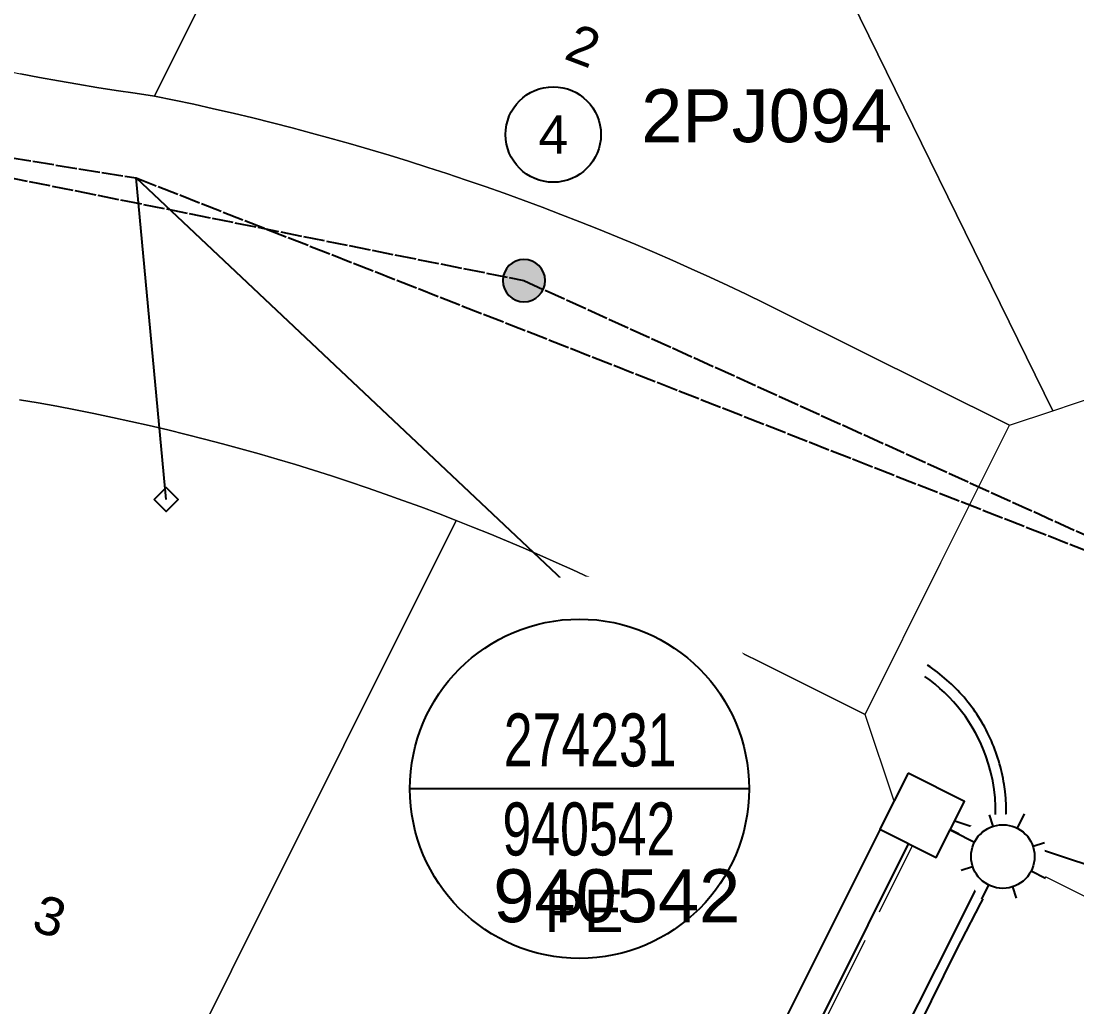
# Model space of a CAD drawing. Header units: metres. Extents: x 273044 to 274430, y 6094442 to 6095502.
# Drawn here: x 273718.8 to 273768.61, y 6095330.39 to 6095376.88 of the extents above; entities that cross this region are included whole.
import ezdxf
from ezdxf.enums import TextEntityAlignment as Align

# ---------------------------------------------------------------- set-up
doc = ezdxf.new("R2010")
doc.units = ezdxf.units.M
doc.linetypes.add('Cable Exist OH', pattern=[1, 1, 0])
doc.linetypes.add('IE Trench LV', pattern=[6.5, 5, -1.5])
doc.layers.get('0').update_dxf_attribs({"color": 6})
doc.layers.add('_User Notes', color=7, linetype='Continuous', plot=False)
for name, color, linetype in [('_User_Kerbs', 7, 'Continuous'), ('Equip_SP_SL_NEW', 2, 'Continuous'), ('Mains_LV_EXT', 7, 'Continuous'), ('Mains_LV_New_R17', 2, 'Continuous'), ('Mains_SL_EXT', 7, 'Continuous'), ('Notes_LV_MISC', 7, 'Continuous'), ('Notes_SL_MISC', 7, 'Continuous'), ('Notes_SP_NEW', 2, 'Continuous'), ('Services_SP_EXT', 7, 'Continuous'), ('SupportsOH_SP_TR_HV_LV_SL_EXT', 7, 'Continuous'), ('SupportsUG_SP_LV_SL_NEW', 2, 'Continuous'), ('Trench_SP_NEW', 2, 'Continuous')]:
    doc.layers.add(name, color=color, linetype=linetype)
doc.layers.add('Cadastre Land Parcels_SP_EXT', color=9, linetype='Continuous', lineweight=5)
doc.layers.add('Cadastre Roads_SP_EXT', color=9, linetype='Continuous', lineweight=5)
doc.styles.add('iecARIAL', font='arial.ttf', dxfattribs={"height": 2})
doc.styles.add('POLE_LABEL', font='arial.ttf')
doc.styles.add('SL_LABEL', font='arial.ttf')
doc.styles.get("Standard").update_dxf_attribs({"font": 'arial.ttf'})
doc.linetypes.add('Cable 5', pattern='A,10,-1,["o",Standard,S=2,R=0,X=-1,Y=-0.7],-1e-05,["o",Standard,S=2,R=0,X=-0.2,Y=-0.7],-1.2', length=12.20001)
doc.linetypes.add('IECLCABD1', pattern='A,5.25,-0.1,["o",Standard,S=2,R=0,X=1.5,Y=-0.7],-4', length=9.35)

# ---------------------------------------------------------------- blocks, each defined once
blk = doc.blocks.new('CCP_EXT')
at = {"flags": 9}
for tag, p in [('OWNED_BY', (0, -1)), ('USAGE', (0, -1.2)), ('LEGEND', (0, -1.4)), ('STATE', (0, -1.8)), ('LIFE_SUPPORT', (0, -1.6)), ('NOTES', (0, -2))]:
    blk.add_attdef(tag, text='', height=0.2, dxfattribs=at).set_placement(p, align=Align.MIDDLE_LEFT)
blk.add_wipeout([(0, 0.566), (0.566, 0), (0, -0.566), (-0.566, 0)])
blk.add_lwpolyline([(-0.566, 0), (0, 0.566), (0.566, 0), (0, -0.566), (-0.566, 0)])
at = {"flags": 1}
blk.add_attdef('Z', (0, 0), '', height=0.2, dxfattribs=at)
at = {"flags": 9}
for tag, p in [('CCP_TYPE', (0, 0)), ('OPERATING_VOLTAGE', (0, -0.6)), ('CONSTRUCTED_VOLTAGE', (0, -0.2)), ('NO_PHASES', (0, -0.4)), ('ORIENTATION', (0, -0.8))]:
    blk.add_attdef(tag, text='', height=0.2, dxfattribs=at).set_placement(p, align=Align.MIDDLE_LEFT)
blk = doc.blocks.new('POLE_EXT')
blk.add_hatch(color=256).paths.add_polyline_path([(-1, 0, 1), (1, 0, 1)])
blk.add_lwpolyline([(-1, 0, 1), (1, 0, 1)], format="xyb", close=True)
for tag, height, flags, p in [('pNumber', 2.5, 8, (-17.84, 2.067)), ('OWNED_BY', 0.2, 9, (1.355, -0.4)), ('SPECIAL_USE', 0.2, 9, (1.355, -0.8)), ('STATE', 0.2, 9, (1.355, -1)), ('PARENT', 0.2, 9, (1.355, -0.6)), ('cLV', 0.2, 9, (1.355, -1.4)), ('hDepth', 0.2, 9, (1.355, -1.6)), ('USAGE', 0.2, 9, (1.355, -1.2)), ('cHV', 0.2, 9, (1.355, -2)), ('hDia', 0.2, 9, (1.355, -1.8)), ('LBRACKET', 0.2, 9, (1.355, -2.2)), ('LExisting', 0.2, 9, (1.355, -2.4)), ('LANTNUMBER', 0.2, 9, (1.355, -2.6)), ('LOther', 0.2, 9, (1.355, -2.8)), ('LRemove', 0.2, 9, (1.355, -3)), ('cLinedev', 0.2, 9, (1.355, -3.4)), ('LEGEND', 0.2, 9, (1.355, -3.2)), ('pExisting', 0.2, 9, (1.355, -3.8)), ('LOCATION', 0.2, 9, (1.355, -3.6)), ('PFNUMBER', 0.2, 9, (1.355, -4)), ('pFooting', 0.2, 9, (1.355, -4.4)), ('NEWPFNUMBER', 0.2, 9, (1.355, -4.2)), ('pNew', 0.2, 9, (1.355, -4.6)), ('pRelocate', 0.2, 9, (1.355, -5)), ('pRemove', 0.2, 9, (1.355, -5.2)), ('pReplace', 0.2, 9, (1.355, -5.4)), ('cspan', 0.2, 9, (1.355, -6)), ('pStay', 0.2, 9, (1.355, -5.6)), ('pType', 0.2, 9, (1.355, -5.8)), ('STREETNAME', 0.2, 9, (1.355, -6.2)), ('SUBURB', 0.2, 9, (1.355, -6.4)), ('OPERATED_BY', 0.2, 9, (1.355, -7.014)), ('NOTES', 0.2, 9, (1.355, -6.6)), ('MAINTAINED_BY', 0.2, 9, (1.355, -6.814))]:
    blk.add_attdef(tag, text='', height=height, dxfattribs=dict(flags=flags)).set_placement(p, align=Align.MIDDLE_LEFT)
at = {"style": 'POLE_LABEL'}
for tag, height, flags, p in [('ASSET_NUM', 2.5, 8, (2, 2)), ('STRUCTURE_PLANT_NUMBER', 0.2, 9, (1.355, 0.028)), ('STREET_CODE', 0.2, 9, (1.355, -0.2))]:
    blk.add_attdef(tag, text='', height=height, dxfattribs=dict(at, flags=flags)).set_placement(p, align=Align.MIDDLE_LEFT)
at = {"flags": 1}
blk.add_attdef('Z', (1.355, -7.328), '', height=0.2, dxfattribs=at)
blk = doc.blocks.new('COLUMN_NEW')
for tag, height, flags, p in [('ASSET_NUM', 2.5, 8, (2, 2)), ('STREETNAME', 0.2, 9, (1.5, -2)), ('LOCATION', 0.2, 9, (1.5, -2.2)), ('NOTES', 0.2, 9, (1.5, -2.4)), ('Z', 0.2, 1, (1.5, -2.8)), ('LABEL_ALIGNMENT', 0.2, 9, (1.5, -2.6))]:
    blk.add_attdef(tag, text='', height=height, dxfattribs=dict(flags=flags)).set_placement(p, align=Align.MIDDLE_LEFT)
blk.add_wipeout([(-1.485, -1.485), (1.485, -1.485), (1.485, 1.485), (-1.485, 1.485)])
at = {"lineweight": -3}
blk.add_lwpolyline([(-1.485, -1.485), (1.485, -1.485), (1.485, 1.485), (-1.485, 1.485)], close=True, dxfattribs=at)
at = {"style": 'POLE_LABEL', "flags": 9}
blk.add_attdef('STRUCTURE_PLANT_NUMBER', text='', height=0.2, dxfattribs=at).set_placement((1.5, 0.242), align=Align.MIDDLE_LEFT)
at = {"flags": 9}
for tag, p in [('STREET_CODE', (1.5, 0)), ('OWNED_BY', (1.5, -0.4)), ('OPERATED_BY', (1.5, -0.6)), ('COLUMN_TYPE', (1.5, -0.2)), ('STATE', (1.5, -1)), ('MAINTAINED_BY', (1.5, -0.8)), ('USAGE', (1.5, -1.2)), ('LEGEND', (1.5, -1.4)), ('SUBURB', (1.5, -1.8)), ('PARENT', (1.5, -1.6))]:
    blk.add_attdef(tag, text='', height=0.2, dxfattribs=at).set_placement(p, align=Align.MIDDLE_LEFT)
blk = doc.blocks.new('SL_LANTERN_NEW')
blk.add_line((0, 0), (0, 0))
for tag, p, flags in [('Z', (0, 0), 1), ('OPERATED_BY', (0, -9.607), 9)]:
    blk.add_attdef(tag, p, '', height=0.2, dxfattribs=dict(flags=flags))
at = {"style": 'SL_LABEL', "flags": 9}
blk.add_attdef('STREET_CODE', text='', height=0.2, dxfattribs=at).set_placement((0, -0.2), align=Align.MIDDLE_LEFT)
for tag, height, flags, p in [('CONSTRUCTED_VOLTAGE', 0.2, 9, (0, -0.4)), ('CONTROL_TYPE', 0.2, 9, (0, -0.6)), ('LANTERN_PURPOSE', 0.2, 9, (0, -0.8)), ('LANTERN_TYPE', 0.2, 9, (0, -1)), ('OPERATING_VOLTAGE', 0.2, 9, (0, -1.4)), ('NO_PHASES', 0.2, 9, (0, -1.2)), ('ORIENTATION', 0.2, 9, (0, -1.6)), ('OWNED_BY', 0.2, 9, (0, -1.8)), ('STATE', 0.2, 9, (0, -2)), ('LNUMBER', 2.5, 8, (1.2, -2.8)), ('CEXIST', 0.2, 9, (0, -2.4)), ('USAGE', 0.2, 9, (0, -2.2)), ('CNEW', 0.2, 9, (0, -2.6)), ('CNUMBER', 0.2, 9, (0, -2.8)), ('CREMOVE', 0.2, 9, (0, -3)), ('CREPLACE', 0.2, 9, (0, -3.2)), ('LKINGHEIGHT', 0.2, 9, (0, -3.4)), ('LBRACKET', 0.2, 9, (0, -3.6)), ('LBRACKETVOCAB', 0.2, 9, (0, -3.8)), ('LCATEGORY', 0.2, 9, (0, -4)), ('LCHARGE1', 0.2, 9, (0, -4.2)), ('LCHARGE1PERCENT', 0.2, 9, (0, -4.4)), ('LCHARGE2', 0.2, 9, (0, -4.6)), ('LCHARGE2PERCENT', 0.2, 9, (0, -4.8)), ('LCHARGE3', 0.2, 9, (0, -5)), ('LCHARGE3PERCENT', 0.2, 9, (0, -5.2)), ('LEXIST', 0.2, 9, (0, -5.4)), ('LLAMP', 0.2, 9, (0, -5.6)), ('LLAMPVOCAB', 0.2, 9, (0, -5.8)), ('LMAST', 0.2, 9, (0, -6)), ('LMASTVOCAB', 0.2, 9, (0, -6.2)), ('LNEW', 0.2, 9, (0, -6.4)), ('LANTNUMBER', 0.2, 9, (0, -6.6)), ('LOUTREACH', 0.2, 9, (0, -7)), ('LOUTREACHVOCAB', 0.2, 9, (0, -7.2)), ('LRATECODE', 0.2, 9, (0, -7.4)), ('LREMOVE', 0.2, 9, (0, -7.6)), ('LREPLACE', 0.2, 9, (0, -7.8)), ('LTYPE', 0.2, 9, (0, -8)), ('LTYPEVOCAB', 0.2, 9, (0, -8.2)), ('LEGEND', 0.2, 9, (0, -8.4)), ('SUBURB', 0.2, 9, (0, -8.6)), ('STREETNAME', 0.2, 9, (0, -8.8)), ('LOCATION', 0.2, 9, (0, -9)), ('NOTES', 0.2, 9, (0, -9.2)), ('MAINTAINED_BY', 0.2, 9, (0, -9.863))]:
    blk.add_attdef(tag, text='', height=height, dxfattribs=dict(flags=flags)).set_placement(p, align=Align.MIDDLE_LEFT)
blk.add_wipeout([(0, 6.468), (1.458, 5.676), (2.25, 4.218), (1.458, 2.759), (0, 1.865), (-1.459, 2.759), (-2.25, 4.218), (-1.459, 5.676)])
for p, q in [((0, 5.718), (0, 6.468)), ((-1.459, 5.676), (-1.061, 5.278)), ((1.458, 5.676), (1.06, 5.278)), ((-2.25, 4.218), (-1.5, 4.218)), ((1.5, 4.218), (2.25, 4.218)), ((-1.459, 2.759), (-1.061, 3.157)), ((1.458, 2.759), (1.06, 3.157)), ((0, 0), (0, 2.721))]:
    blk.add_line(p, q)
blk.add_circle((0, 4.218), 1.5)
at = {"style": 'SL_LABEL', "flags": 8}
blk.add_attdef('ASSET_NUM', text='', height=2.5, dxfattribs=at).set_placement((2, 2), align=Align.MIDDLE_LEFT)
blk = doc.blocks.new('SLANTERN_NUM_NEW')
blk.add_line((0, 0), (8, 0))
at = {"flags": 1}
blk.add_attdef('Z', (0, 0), '', height=0.2, dxfattribs=at)
blk.add_wipeout([(-0.314, 10), (-0.942, 9.961), (-1.565, 9.882), (-2.183, 9.764), (-2.791, 9.608), (-3.389, 9.413), (-3.973, 9.182), (-4.542, 8.914), (-5.093, 8.612), (-5.624, 8.275), (-6.132, 7.905), (-6.616, 7.505), (-7.075, 7.075), (-7.505, 6.616), (-7.905, 6.132), (-8.275, 5.624), (-8.612, 5.093), (-8.914, 4.542), (-9.182, 3.973), (-9.413, 3.389), (-9.608, 2.791), (-9.764, 2.183), (-9.882, 1.565), (-9.961, 0.942), (-10, 0.314), (-10, -0.314), (-9.961, -0.942), (-9.882, -1.565), (-9.764, -2.183), (-9.608, -2.791), (-9.413, -3.389), (-9.182, -3.973), (-8.914, -4.542), (-8.612, -5.093), (-8.275, -5.624), (-7.905, -6.132), (-7.505, -6.616), (-7.075, -7.075), (-6.616, -7.505), (-6.132, -7.905), (-5.624, -8.275), (-5.093, -8.612), (-4.542, -8.914), (-3.973, -9.182), (-3.389, -9.413), (-2.791, -9.608), (-2.183, -9.764), (-1.565, -9.882), (-0.942, -9.961), (-0.314, -10), (0.314, -10), (0.942, -9.961), (1.565, -9.882), (2.183, -9.764), (2.791, -9.608), (3.389, -9.413), (3.973, -9.182), (4.542, -8.914), (5.093, -8.612), (5.624, -8.275), (6.132, -7.905), (6.616, -7.505), (7.075, -7.075), (7.505, -6.616), (7.905, -6.132), (8.275, -5.624), (8.612, -5.093), (8.914, -4.542), (9.182, -3.973), (9.413, -3.389), (9.608, -2.791), (9.764, -2.183), (9.882, -1.565), (9.961, -0.942), (10, -0.314), (10, 0.314), (9.961, 0.942), (9.882, 1.565), (9.764, 2.183), (9.608, 2.791), (9.413, 3.389), (9.182, 3.973), (8.914, 4.542), (8.612, 5.093), (8.275, 5.624), (7.905, 6.132), (7.505, 6.616), (7.075, 7.075), (6.616, 7.505), (6.132, 7.905), (5.624, 8.275), (5.093, 8.612), (4.542, 8.914), (3.973, 9.182), (3.389, 9.413), (2.791, 9.608), (2.183, 9.764), (1.565, 9.882), (0.942, 9.961), (0.314, 10)])
at = {"linetype": 'Continuous'}
blk.add_line((8, 0), (-8, 0), dxfattribs=at)
blk.add_circle((0, 0), 8, dxfattribs=at)
at = {"width": 0.7}
for tag, p in [('SNUMBER', (0.505, 1.051)), ('CNUMBER', (0.444, -3.148))]:
    blk.add_attdef(tag, text='', height=2.5, dxfattribs=at).set_placement(p, align=Align.CENTER)
at = {"layer": 'Notes_LV_MISC', "linetype": 'IECLCABD1', "insert": (-1.654, -4.754), "char_height": 2, "attachment_point": 1, "style": 'iecARIAL'}
blk.add_mtext_dynamic_manual_height_columns('PE', width=3.96525, gutter_width=10, heights=[0], dxfattribs=at)
blk = doc.blocks.new('DUCT_INDICATOR')
blk.add_circle((0, 0), 2.25)
blk.add_attdef('CODE', text='', height=1.8).set_placement((0, 0), align=Align.MIDDLE_CENTER)
at = {"flags": 1}
blk.add_attdef('Z', (0, 0), '', height=0.2, dxfattribs=at)

msp = doc.modelspace()

# ---------------------------------------------------------------- linework, layer by layer
at = {"layer": '_User_Kerbs', "color": 251}
for points in [[(273759.98295, 6095327.09758), (273762.91195, 6095333.03395), (273764.31092, 6095335.74006, 0.16159063), (273765.17748, 6095340.87041, 0.06956566), (273764.51905, 6095343.06094, 0.06957418), (273763.28492, 6095344.98711, 0.06957419), (273761.56979, 6095346.50091)], [(273759.52216, 6095327.32493), (273762.77812, 6095333.77068), (273763.85941, 6095335.94725, 0.21243487), (273764.31933, 6095342.22184, 0.15641317), (273761.43766, 6095345.96729)]]:
    msp.add_lwpolyline(points, format="xyb", dxfattribs=at)
at = {"layer": 'Cadastre Land Parcels_SP_EXT', "linetype": 'Continuous'}
for points in [[(273553.44088, 6095397.36594), (273629.71141, 6095386.79473), (273648.53147, 6095384.1861), (273717.86878, 6095374.57657), (273718.76774, 6095374.39911), (273719.66741, 6095374.22765), (273720.5684, 6095374.06415), (273721.47098, 6095373.90771), (273722.37498, 6095373.75719), (273723.27959, 6095373.61374), (273724.18562, 6095373.47824), (273725.09235, 6095373.34874), (273739.94919, 6095403.12408), (273742.04541, 6095418.21491), (273742.04541, 6095418.21491), (273744.13969, 6095433.31564), (273748.75057, 6095466.53771), (273729.63141, 6095469.18875), (273499.51867, 6095501.0846)], [(273739.94919, 6095403.12408), (273725.09235, 6095373.34874), (273726.02523, 6095373.15618), (273726.95573, 6095372.95664), (273727.88561, 6095372.74914), (273728.81328, 6095372.53458), (273729.73865, 6095372.31296), (273730.6634, 6095372.08338), (273731.58507, 6095371.84682), (273732.50532, 6095371.60223), (273733.42406, 6095371.35066), (273734.3406, 6095371.09202), (273735.25484, 6095370.82535), (273736.16679, 6095370.55266), (273737.07653, 6095370.27203), (273737.98397, 6095369.98336), (273738.88911, 6095369.68859), (273739.79205, 6095369.38588), (273740.69269, 6095369.07609), (273741.59024, 6095368.75925), (273742.48558, 6095368.43542), (273743.37862, 6095368.10461), (273744.26857, 6095367.76568), (273745.15614, 6095367.42083), (273746.04079, 6095367.06785), (273746.92226, 6095366.70887), (273747.80143, 6095366.34282), (273748.67681, 6095365.96873), (273749.5498, 6095365.58863), (273750.41979, 6095365.2005), (273751.2866, 6095364.80627), (273752.14961, 6095364.40498), (273753.01023, 6095363.9967), (273753.86706, 6095363.58136), (273754.7207, 6095363.16002), (273765.42467, 6095357.81828), (273767.47002, 6095358.50242), (273767.47002, 6095358.50242), (273746.00086, 6095402.28474)], [(273746.00086, 6095402.28474), (273767.47002, 6095358.50242), (273769.51368, 6095359.18549), (273769.51368, 6095359.18549), (273769.67683, 6095359.51197), (273770.14217, 6095360.45298), (273770.59999, 6095361.39787), (273771.0512, 6095362.34647), (273771.49498, 6095363.29799), (273771.93134, 6095364.25322), (273772.36117, 6095365.21128), (273772.78269, 6095366.17207), (273773.19759, 6095367.13675), (273773.60507, 6095368.10523), (273774.00513, 6095369.07548), (273774.39777, 6095370.04952), (273774.78298, 6095371.02639), (273775.16078, 6095372.006), (273775.53116, 6095372.98852), (273775.89421, 6095373.9737), (273776.24975, 6095374.96179), (273776.59787, 6095375.95261), (273776.93865, 6095376.94529)], [(273723.4287, 6095321.48363), (273739.31965, 6095353.33469), (273739.31965, 6095353.33469), (273738.48808, 6095353.65622), (273737.65343, 6095353.96963), (273736.81568, 6095354.27596), (273735.97573, 6095354.5763), (273735.13348, 6095354.86859), (273734.28893, 6095355.15293), (273733.44129, 6095355.43118), (273732.59223, 6095355.70148), (273731.74009, 6095355.96462), (273730.88574, 6095356.22087), (273730.02988, 6095356.46909), (273729.17094, 6095356.71023), (273728.31049, 6095356.9444), (273727.44792, 6095357.17054), (273726.58376, 6095357.3896), (273725.7174, 6095357.60178), (273724.84962, 6095357.80582), (273723.98033, 6095358.00298), (273723.10884, 6095358.1921), (273722.23594, 6095358.37318), (273721.36154, 6095358.54826), (273720.48572, 6095358.71441), (273719.6084, 6095358.8735), (273718.72967, 6095359.02561)]]:
    msp.add_lwpolyline(points, dxfattribs=at)
msp.add_lwpolyline([(273753.86344, 6095327.82105), (273759.9855, 6095340.08833), (273758.61882, 6095344.17654), (273747.913, 6095349.52517), (273747.14609, 6095349.90297), (273746.37689, 6095350.27573), (273745.60381, 6095350.64152), (273744.82851, 6095351.00015), (273744.05004, 6095351.35277), (273743.26838, 6095351.69939), (273742.48372, 6095352.03991), (273741.69668, 6095352.37346), (273740.90743, 6095352.69993), (273740.11429, 6095353.02032), (273739.31965, 6095353.33469), (273723.4287, 6095321.48363), (273745.26479, 6095310.587), (273753.86344, 6095327.82105)], close=True, dxfattribs=at)
at = {"layer": 'Cadastre Roads_SP_EXT', "linetype": 'Continuous'}
msp.add_lwpolyline([(273777.99407, 6095331.10477), (273770.34149, 6095334.92196), (273759.98552, 6095340.08829), (273753.86346, 6095327.82103), (273765.03352, 6095322.2462), (273771.872, 6095318.83451), (273777.99407, 6095331.10477)], close=True, dxfattribs=at)
at = {"layer": 'Mains_LV_EXT', "linetype": 'Cable Exist OH'}
msp.add_lwpolyline([(273694.37597, 6095374.28648), (273742.52542, 6095364.64308)], dxfattribs=at)
at = {"layer": 'Notes_SL_MISC', "linetype": 'Cable 5', "ltscale": 0.5}
msp.add_lwpolyline([(273761.32916, 6095339.42155), (273753.5868, 6095323.90533), (273768.61669, 6095316.75776)], dxfattribs=at)

# ---------------------------------------------------------------- block references
at = {"layer": 'Notes_SP_NEW', "linetype": 'IE Trench LV'}
msp.add_blockref('DUCT_INDICATOR', (273743.90776, 6095371.53103), dxfattribs=at).add_auto_attribs({'CODE': '4'})
at = {"layer": 'SupportsOH_SP_TR_HV_LV_SL_EXT'}
ref = msp.add_blockref('POLE_EXT', (273742.52542, 6095364.64308), dxfattribs=at)
ref.add_attrib('ASSET_NUM', '2PJ094', dxfattribs={"layer": '0', "height": 2.5, "style": 'POLE_LABEL'}).set_placement((273748.05258, 6095370.41914), align=Align.BOTTOM_LEFT)

# ---------------------------------------------------------------- texts
at = {"layer": 'Cadastre Land Parcels_SP_EXT'}
for s, rotation, p in [('2', 339.260986, (273744.35411, 6095375.12628)), ('3', 343.296295, (273719.23085, 6095334.00264))]:
    msp.add_text(s, height=1.8, rotation=rotation, dxfattribs=at).set_placement(p)

# ---------------------------------------------------------------- next in the draw order: block references
at = {"layer": 'Services_SP_EXT'}
for p in [(273725.65036, 6095354.31333), (273747.37502, 6095347.66505)]:
    msp.add_blockref('CCP_EXT', p, dxfattribs=at)

# ---------------------------------------------------------------- next in the draw order: linework, layer by layer
at = {"layer": '_User Notes', "color": 1, "linetype": 'Continuous'}
msp.add_lwpolyline([(273802.72427, 6095382.71421), (273798.28326, 6095367.94473), (273814.47825, 6095365.69993), (273809.45619, 6095329.47146), (273779.29413, 6095333.71151), (273759.98698, 6095340.09128), (273753.86344, 6095327.82105), (273753.86344, 6095327.82105), (273753.86344, 6095327.82105), (273745.26479, 6095310.587), (273723.4287, 6095321.48363), (273706.24253, 6095330.05781)], dxfattribs=at)
at = {"layer": 'Cadastre Roads_SP_EXT', "linetype": 'Continuous'}
msp.add_lwpolyline([(273718.72969, 6095359.02554), (273719.60843, 6095358.87348), (273720.48565, 6095358.71435), (273721.36156, 6095358.54825), (273722.23596, 6095358.37314), (273723.10886, 6095358.19211), (273723.98035, 6095358.00296), (273724.84964, 6095357.80586), (273725.71742, 6095357.60179), (273726.58378, 6095357.38968), (273727.44786, 6095357.1705), (273728.31051, 6095356.94435), (273729.17088, 6095356.71017), (273730.02983, 6095356.46909), (273730.88569, 6095356.22086), (273731.74013, 6095355.96469), (273732.59228, 6095355.70145), (273733.44134, 6095355.43114), (273734.2889, 6095355.15289), (273735.13346, 6095354.86864), (273735.97572, 6095354.57626), (273736.81568, 6095354.27593), (273737.65344, 6095353.9696), (273738.48802, 6095353.6562), (273739.31959, 6095353.33477), (273740.11426, 6095353.02031), (273740.90751, 6095352.69994), (273741.69669, 6095352.37338), (273742.48368, 6095352.03994), (273743.26836, 6095351.69934), (273744.04995, 6095351.35274), (273744.82846, 6095351.00014), (273745.60387, 6095350.64144), (273746.3769, 6095350.27577), (273747.14613, 6095349.90303), (273747.91298, 6095349.52526), (273758.61881, 6095344.17658), (273762.19343, 6095351.34303), (273762.19343, 6095351.34303), (273765.42471, 6095357.81823), (273754.72064, 6095363.16002), (273753.86699, 6095363.58141), (273753.01025, 6095363.99671), (273752.14953, 6095364.40504), (273751.28661, 6095364.8063), (273750.4198, 6095365.2005), (273749.54981, 6095365.5886), (273748.67673, 6095365.96876), (273747.80145, 6095366.34282), (273746.92228, 6095366.70885), (273746.04081, 6095367.06781), (273745.15616, 6095367.42077), (273744.26851, 6095367.76569), (273743.37857, 6095368.10461), (273742.48553, 6095368.43549), (273741.59029, 6095368.75931), (273740.69275, 6095369.07606), (273739.79203, 6095369.38584), (273738.88919, 6095369.68864), (273737.98397, 6095369.98331), (273737.07654, 6095370.27198), (273736.16681, 6095370.55271), (273735.25488, 6095370.8254), (273734.34056, 6095371.09199), (273733.42412, 6095371.35064), (273732.5053, 6095371.60222), (273731.58507, 6095371.84683), (273730.66342, 6095372.0834), (273729.73868, 6095372.313), (273728.81333, 6095372.53455), (273727.88568, 6095372.74914), (273726.95573, 6095372.95666), (273726.02516, 6095373.15623), (273725.09239, 6095373.34873), (273724.18567, 6095373.47819), (273723.27956, 6095373.61374), (273722.37496, 6095373.75724), (273721.47097, 6095373.90771), (273720.5684, 6095374.06419), (273719.66733, 6095374.22764), (273718.76775, 6095374.39913)], dxfattribs=at)
at = {"layer": 'Mains_LV_EXT', "linetype": 'Cable Exist OH'}
msp.add_lwpolyline([(273742.52542, 6095364.64308), (273780.78044, 6095347.30638)], dxfattribs=at)
at = {"layer": 'Mains_SL_EXT', "linetype": 'Cable Exist OH'}
msp.add_lwpolyline([(273643.56071, 6095381.217), (273694.37597, 6095374.28648), (273724.23801, 6095369.4844), (273780.78044, 6095347.30638)], dxfattribs=at)
at = {"layer": 'Services_SP_EXT'}
for points in [[(273725.65043, 6095354.31332), (273724.23666, 6095369.48572)], [(273724.23666, 6095369.48572), (273747.37501, 6095347.66503)]]:
    msp.add_lwpolyline(points, dxfattribs=at)

# ---------------------------------------------------------------- next in the draw order: block references
at = {"layer": 'Equip_SP_SL_NEW', "linetype": 'IE Trench LV'}
ref = msp.add_blockref('SL_LANTERN_NEW', (273761.35061, 6095339.37815), dxfattribs=dict(at, rotation=243.2266982830358))
ref.add_attrib('ASSET_NUM', '274231', dxfattribs={"layer": '0', "height": 2.5, "style": 'SL_LABEL'}).set_placement((273741.50847, 6095339.80542), align=Align.MIDDLE_LEFT)

# ---------------------------------------------------------------- next in the draw order: linework, layer by layer
at = {"layer": 'Mains_LV_New_R17', "linetype": 'Cable 5'}
msp.add_lwpolyline([(273761.32916, 6095339.42155), (273753.5868, 6095323.90533), (273768.61669, 6095316.75776)], dxfattribs=at)
at = {"layer": 'Trench_SP_NEW', "linetype": 'IE Trench LV', "lineweight": 0, "flags": 128}
msp.add_lwpolyline([(273761.50812, 6095339.33225), (273753.76576, 6095323.81603)], dxfattribs=at)

# ---------------------------------------------------------------- next in the draw order: block references
at = {"layer": 'Notes_SL_MISC', "linetype": 'IE Trench LV'}
ref = msp.add_blockref('COLUMN_NEW', (273761.31278, 6095339.42235), dxfattribs=dict(at, rotation=243.2270488197763))
ref.add_attrib('ASSET_NUM', '940542', dxfattribs={"layer": '0', "height": 2.5}).set_placement((273741.07604, 6095335.62882), align=Align.MIDDLE_LEFT)

# ---------------------------------------------------------------- next in the draw order: block references
ref = msp.add_blockref('SL_LANTERN_NEW', (273761.35061, 6095339.37815), dxfattribs=dict(at, rotation=243.2266982830358))
ref.add_attrib('ASSET_NUM', '274231', dxfattribs={"layer": '0', "height": 2.5, "style": 'SL_LABEL'}).set_placement((273741.50847, 6095339.80542), align=Align.MIDDLE_LEFT)

# ---------------------------------------------------------------- next in the draw order: block references
at = {"layer": 'Notes_LV_MISC'}
msp.add_blockref('SLANTERN_NUM_NEW', (273745.14534, 6095340.67607), dxfattribs=at).add_auto_attribs({'SNUMBER': '274231', 'CNUMBER': '940542'})

# ---------------------------------------------------------------- next in the draw order: block references
at = {"layer": 'SupportsUG_SP_LV_SL_NEW'}
ref = msp.add_blockref('COLUMN_NEW', (273761.31278, 6095339.42235), dxfattribs=dict(at, rotation=243.2270488197763))
ref.add_attrib('ASSET_NUM', '940542', dxfattribs={"layer": '0', "height": 2.5}).set_placement((273741.07604, 6095335.62882), align=Align.MIDDLE_LEFT)

doc.saveas('drawing.dxf')
